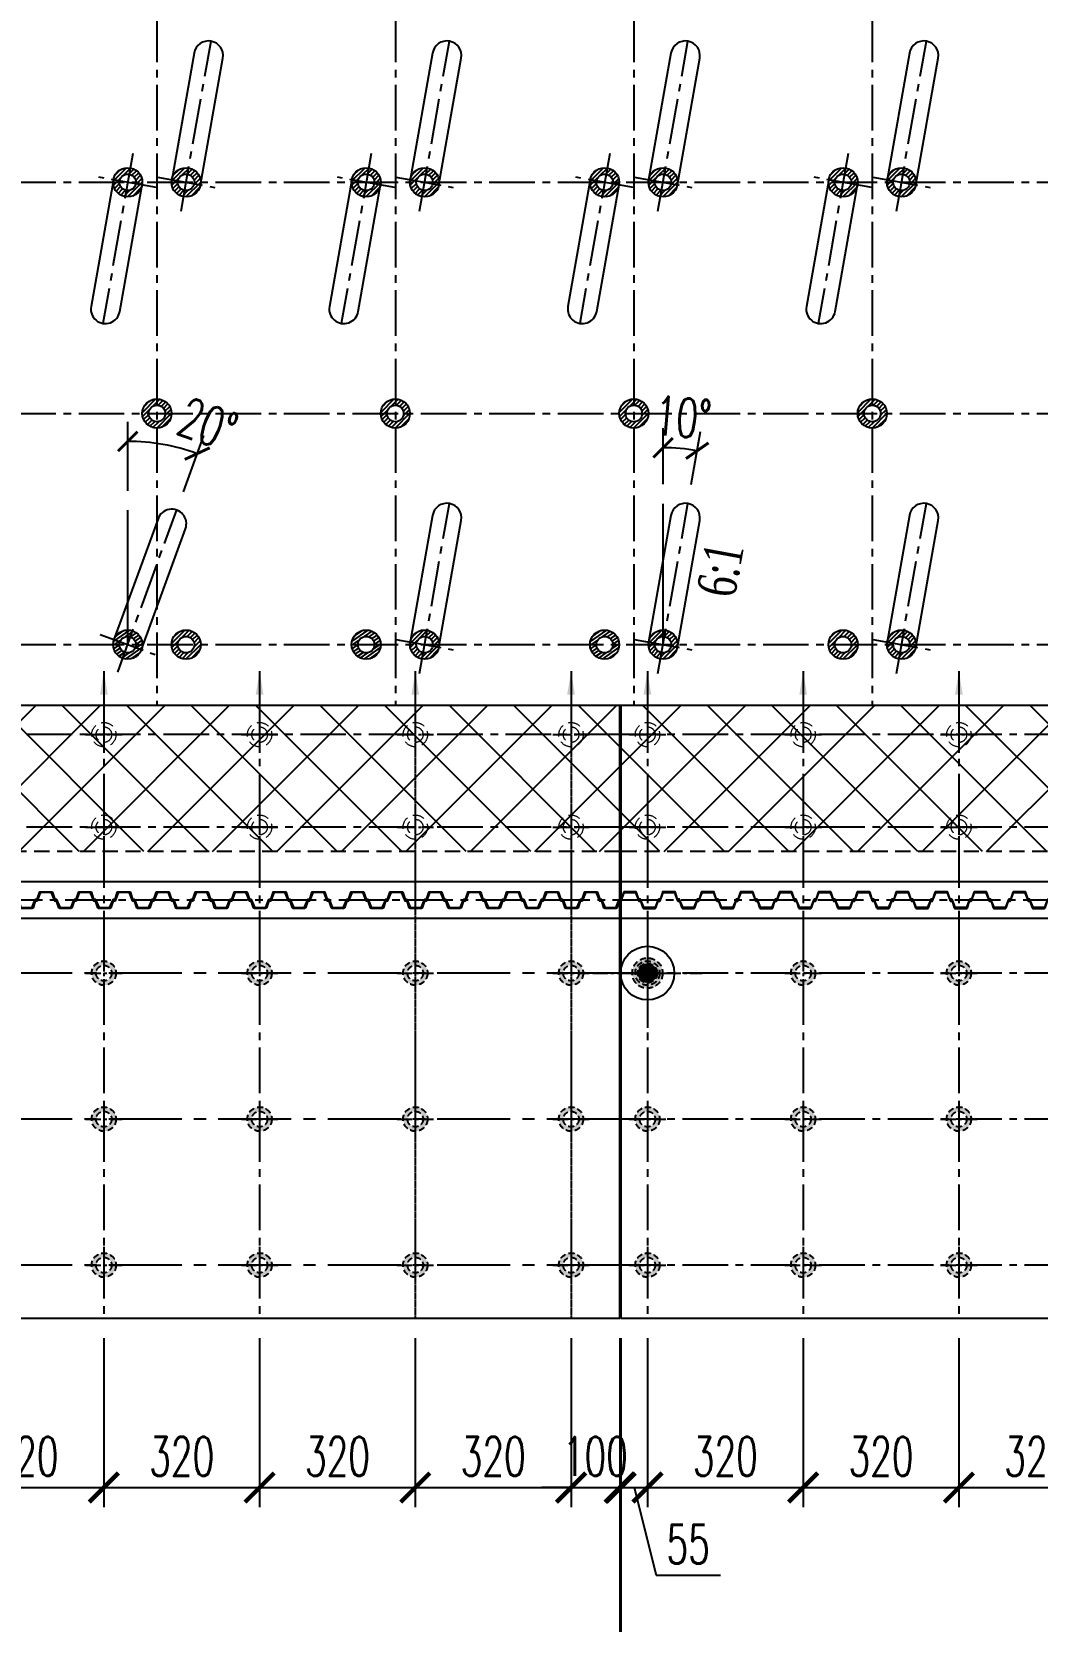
# Model space of a CAD drawing. Extents: x -64479 to 90650, y -38385 to 38270.
# Drawn here: x -41715 to -39649, y 9346 to 12612 of the extents above; entities that cross this region are included whole.
import ezdxf
from ezdxf.enums import TextEntityAlignment as Align

# ---------------------------------------------------------------- set-up
doc = ezdxf.new("R2010")
doc.units = 0
doc.header["$MEASUREMENT"] = 0
for name, pattern in [('CENTER', [2, 1.25, -0.25, 0.25, -0.25]), ('CENTER2', [1.125, 0.75, -0.125, 0.125, -0.125]), ('HIDDEN', [0.375, 0.25, -0.125])]:
    doc.linetypes.add(name, pattern=pattern)
doc.layers.get('0').update_dxf_attribs({"linetype": 'CONTINUOUS'})
for name, color, linetype in [('BORDER', 2, 'CONTINUOUS'), ('CENTER', 9, 'CENTER2'), ('Coc', 2, 'CONTINUOUS'), ('Cochh', 7, 'CONTINUOUS'), ('Cu', 230, 'CONTINUOUS'), ('Dam', 4, 'CONTINUOUS'), ('DIMENSION', 4, 'CONTINUOUS'), ('HATCH', 7, 'CONTINUOUS'), ('PILE-D600', 20, 'CONTINUOUS'), ('STEEL', 1, 'CONTINUOUS'), ('TEXT', 3, 'CONTINUOUS')]:
    doc.layers.add(name, color=color, linetype=linetype)
doc.layers.add('KHUAT', color=235, linetype='HIDDEN', lineweight=18)
doc.styles.add('DIM', font='romans.shx', dxfattribs={"width": 0.65})
doc.styles.add('THUONG', font='vntimeh.shx')
doc.dimstyles.new('1-400', dxfattribs={"dimscale": 400, "dimtxt": 0.22, "dimasz": 0.12, "dimexe": 0.1, "dimexo": 0.1, "dimgap": 0.08, "dimtad": 1, "dimdec": 0, "dimzin": 0, "dimdsep": 46, "dimtxsty": 'DIM', "dimblk": 'ARCHTICK', "dimcen": 0.15, "dimdle": 0.1, "dimclrd": 4, "dimclre": 7, "dimclrt": 2, "dimaunit": 1, "dimadec": 0, "dimazin": 0, "dimtfac": 1, "dimtdec": 0, "dimtix": 1, "dimtmove": 1, "dimatfit": 3, "dimfxl": 1, "dimtolj": 1, "dimtzin": 0, "dimarcsym": 0})
doc.dimstyles.new('400.Ph', dxfattribs={"dimscale": 400, "dimtxt": 0.2, "dimasz": 0.15, "dimexe": 0.1, "dimexo": 0.1, "dimgap": 0.06, "dimtad": 1, "dimdec": 0, "dimzin": 0, "dimdsep": 46, "dimtxsty": 'DIM', "dimblk": 'ARCHTICK', "dimcen": 0.15, "dimdle": 0.1, "dimclrd": 256, "dimclre": 7, "dimclrt": 6, "dimadec": 0, "dimazin": 0, "dimtfac": 1, "dimtdec": 0, "dimtix": 1, "dimtmove": 0, "dimatfit": 3, "dimldrblk": 'ARCHTICK', "dimfxl": 1, "dimtolj": 1, "dimtzin": 0, "dimarcsym": 0})

# ---------------------------------------------------------------- blocks, each defined once
blk = doc.blocks.new('CocD500_HH')
at = {"layer": 'CENTER', "ltscale": 50}
for p, q in [((0, 37.5), (0, -37.5)), ((-37.5, 0), (37.5, 0))]:
    blk.add_line(p, q, dxfattribs=at)
at = {"layer": 'KHUAT', "ltscale": 100}
for radius in [25, 16]:
    blk.add_circle((0, 0), radius, dxfattribs=at)
blk = doc.blocks.new('_ArchTick')
at = {"color": 0, "linetype": 'ByBlock', "const_width": 0.15}
blk.add_lwpolyline([(-0.5, -0.5), (0.5, 0.5)], dxfattribs=at)
blk = doc.blocks.new('cocbs')
at = {"layer": 'Coc'}
h = blk.add_hatch(color=256, dxfattribs=at)
h.paths.add_polyline_path([(-46596.3, 9805.7), (-46596.3, 9796.7, -0.414214), (-46580.3, 9780.7), (-46571.3, 9780.7, 0.414214)])
h.paths.add_polyline_path([(-46571.3, 9780.7), (-46580.3, 9780.7, -0.414214), (-46596.3, 9764.7), (-46596.3, 9755.7, 0.414214)])
h.paths.add_polyline_path([(-46612.3, 9780.7), (-46621.3, 9780.7, 0.414214), (-46596.3, 9755.7), (-46596.3, 9764.7, -0.414214)])
h.paths.add_polyline_path([(-46596.3, 9796.7), (-46596.3, 9805.7, 0.414214), (-46621.3, 9780.7), (-46612.3, 9780.7, -0.414214)])
at = {"layer": 'Coc', "color": 8, "linetype": 'HIDDEN', "ltscale": 50}
for radius in [25, 16]:
    blk.add_circle((-46596.3, 9780.7), radius, dxfattribs=at)
at = {"layer": 'Cochh', "linetype": 'CENTER', "ltscale": 25}
for p, q in [((-46596.3, 9818.2), (-46596.3, 9743.2)), ((-46633.8, 9780.7), (-46558.8, 9780.7))]:
    blk.add_line(p, q, dxfattribs=at)
blk = doc.blocks.new('*D28')
at = {"layer": 'DIMENSION', "color": 7, "lineweight": -2}
for p, q in [((-46787.1, 9927.7), (-46787.1, 8409.5)), ((-40507.1, 9927.7), (-40507.1, 8409.5))]:
    blk.add_line(p, q, dxfattribs=at)
at = {"layer": 'DIMENSION', "lineweight": -2}
blk.add_line((-46827.1, 8449.5), (-40467.1, 8449.5), dxfattribs=at)
at = {"layer": 'DIMENSION', "lineweight": -2, "xscale": 60, "yscale": 60, "zscale": 60, "rotation": 180}
blk.add_blockref('_ArchTick', (-46787.1, 8449.5), dxfattribs=at)
at = {"layer": 'DIMENSION', "lineweight": -2, "xscale": 60, "yscale": 60, "zscale": 60}
blk.add_blockref('_ArchTick', (-40507.1, 8449.5), dxfattribs=at)
at = {"layer": 'DIMENSION', "color": 6, "insert": (-43647.1, 8513.5), "char_height": 80, "attachment_point": 5, "style": 'DIM'}
blk.add_mtext('\\A1;6280', dxfattribs=at)
blk = doc.blocks.new('*D29')
at = {"layer": 'DIMENSION', "color": 7, "lineweight": -2}
for p, q in [((-40507.1, 9927.7), (-40507.1, 8409.5)), ((-40505.1, 9927.7), (-40505.1, 8409.5))]:
    blk.add_line(p, q, dxfattribs=at)
at = {"layer": 'DIMENSION', "lineweight": -2}
for p, q in [((-40507.1, 8449.5), (-40567.1, 8449.5)), ((-40507.1, 8449.5), (-40505.1, 8449.5)), ((-40505.1, 8449.5), (-40445.1, 8449.5))]:
    blk.add_line(p, q, dxfattribs=at)
at = {"layer": 'DIMENSION', "lineweight": -2, "xscale": 60, "yscale": 60, "zscale": 60}
blk.add_blockref('_ArchTick', (-40507.1, 8449.5), dxfattribs=at)
at = {"layer": 'DIMENSION', "lineweight": -2, "xscale": 60, "yscale": 60, "zscale": 60, "rotation": 180}
blk.add_blockref('_ArchTick', (-40505.1, 8449.5), dxfattribs=at)
at = {"layer": 'DIMENSION', "color": 6, "insert": (-40506.1, 8513.5), "char_height": 80, "attachment_point": 5, "style": 'DIM'}
blk.add_mtext('\\A1;2', dxfattribs=at)
blk = doc.blocks.new('*D30')
at = {"layer": 'DIMENSION', "color": 7, "lineweight": -2}
for p, q in [((-40505.1, 9927.7), (-40505.1, 8409.5)), ((-33675.1, 9927.7), (-33675.1, 8409.5))]:
    blk.add_line(p, q, dxfattribs=at)
at = {"layer": 'DIMENSION', "lineweight": -2}
blk.add_line((-40545.1, 8449.5), (-33635.1, 8449.5), dxfattribs=at)
at = {"layer": 'DIMENSION', "lineweight": -2, "xscale": 60, "yscale": 60, "zscale": 60, "rotation": 180}
blk.add_blockref('_ArchTick', (-40505.1, 8449.5), dxfattribs=at)
at = {"layer": 'DIMENSION', "lineweight": -2, "xscale": 60, "yscale": 60, "zscale": 60}
blk.add_blockref('_ArchTick', (-33675.1, 8449.5), dxfattribs=at)
at = {"layer": 'DIMENSION', "color": 6, "insert": (-37090.1, 8513.5), "char_height": 80, "attachment_point": 5, "style": 'DIM'}
blk.add_mtext('\\A1;6830', dxfattribs=at)
blk = doc.blocks.new('*D103')
at = {"layer": 'DIMENSION', "color": 7, "lineweight": -2}
for p, q in [((-41887.1, 9927.7), (-41887.1, 9580.6)), ((-41567.1, 9927.7), (-41567.1, 9580.6))]:
    blk.add_line(p, q, dxfattribs=at)
at = {"layer": 'DIMENSION', "lineweight": -2}
blk.add_line((-41927.1, 9620.6), (-41527.1, 9620.6), dxfattribs=at)
at = {"layer": 'DIMENSION', "lineweight": -2, "xscale": 60, "yscale": 60, "zscale": 60, "rotation": 180}
blk.add_blockref('_ArchTick', (-41887.1, 9620.6), dxfattribs=at)
at = {"layer": 'DIMENSION', "lineweight": -2, "xscale": 60, "yscale": 60, "zscale": 60}
blk.add_blockref('_ArchTick', (-41567.1, 9620.6), dxfattribs=at)
at = {"layer": 'DIMENSION', "color": 6, "insert": (-41727.1, 9684.6), "char_height": 80, "attachment_point": 5, "style": 'DIM'}
blk.add_mtext('\\A1;320', dxfattribs=at)
blk = doc.blocks.new('*D104')
at = {"layer": 'DIMENSION', "color": 7, "lineweight": -2}
for p, q in [((-41567.1, 9927.7), (-41567.1, 9580.6)), ((-41247.1, 9927.7), (-41247.1, 9580.6))]:
    blk.add_line(p, q, dxfattribs=at)
at = {"layer": 'DIMENSION', "lineweight": -2}
blk.add_line((-41607.1, 9620.6), (-41207.1, 9620.6), dxfattribs=at)
at = {"layer": 'DIMENSION', "lineweight": -2, "xscale": 60, "yscale": 60, "zscale": 60, "rotation": 180}
blk.add_blockref('_ArchTick', (-41567.1, 9620.6), dxfattribs=at)
at = {"layer": 'DIMENSION', "lineweight": -2, "xscale": 60, "yscale": 60, "zscale": 60}
blk.add_blockref('_ArchTick', (-41247.1, 9620.6), dxfattribs=at)
at = {"layer": 'DIMENSION', "color": 6, "insert": (-41407.1, 9684.6), "char_height": 80, "attachment_point": 5, "style": 'DIM'}
blk.add_mtext('\\A1;320', dxfattribs=at)
blk = doc.blocks.new('*D105')
at = {"layer": 'DIMENSION', "color": 7, "lineweight": -2}
for p, q in [((-41247.1, 9927.7), (-41247.1, 9580.6)), ((-40927.1, 9927.7), (-40927.1, 9580.6))]:
    blk.add_line(p, q, dxfattribs=at)
at = {"layer": 'DIMENSION', "lineweight": -2}
blk.add_line((-41287.1, 9620.6), (-40887.1, 9620.6), dxfattribs=at)
at = {"layer": 'DIMENSION', "lineweight": -2, "xscale": 60, "yscale": 60, "zscale": 60, "rotation": 180}
blk.add_blockref('_ArchTick', (-41247.1, 9620.6), dxfattribs=at)
at = {"layer": 'DIMENSION', "lineweight": -2, "xscale": 60, "yscale": 60, "zscale": 60}
blk.add_blockref('_ArchTick', (-40927.1, 9620.6), dxfattribs=at)
at = {"layer": 'DIMENSION', "color": 6, "insert": (-41087.1, 9684.6), "char_height": 80, "attachment_point": 5, "style": 'DIM'}
blk.add_mtext('\\A1;320', dxfattribs=at)
blk = doc.blocks.new('*D106')
at = {"layer": 'DIMENSION', "color": 7, "lineweight": -2}
for p, q in [((-40927.1, 9927.7), (-40927.1, 9580.6)), ((-40607.1, 9927.7), (-40607.1, 9580.6))]:
    blk.add_line(p, q, dxfattribs=at)
at = {"layer": 'DIMENSION', "lineweight": -2}
blk.add_line((-40967.1, 9620.6), (-40567.1, 9620.6), dxfattribs=at)
at = {"layer": 'DIMENSION', "lineweight": -2, "xscale": 60, "yscale": 60, "zscale": 60, "rotation": 180}
blk.add_blockref('_ArchTick', (-40927.1, 9620.6), dxfattribs=at)
at = {"layer": 'DIMENSION', "lineweight": -2, "xscale": 60, "yscale": 60, "zscale": 60}
blk.add_blockref('_ArchTick', (-40607.1, 9620.6), dxfattribs=at)
at = {"layer": 'DIMENSION', "color": 6, "insert": (-40767.1, 9684.6), "char_height": 80, "attachment_point": 5, "style": 'DIM'}
blk.add_mtext('\\A1;320', dxfattribs=at)
blk = doc.blocks.new('*D107')
at = {"layer": 'DIMENSION', "color": 7, "lineweight": -2}
for p, q in [((-40607.1, 9927.7), (-40607.1, 9580.6)), ((-40507.1, 9927.7), (-40507.1, 9580.6))]:
    blk.add_line(p, q, dxfattribs=at)
at = {"layer": 'DIMENSION', "lineweight": -2}
for p, q in [((-40607.1, 9620.6), (-40667.1, 9620.6)), ((-40607.1, 9620.6), (-40507.1, 9620.6)), ((-40507.1, 9620.6), (-40447.1, 9620.6))]:
    blk.add_line(p, q, dxfattribs=at)
at = {"layer": 'DIMENSION', "lineweight": -2, "xscale": 60, "yscale": 60, "zscale": 60}
blk.add_blockref('_ArchTick', (-40607.1, 9620.6), dxfattribs=at)
at = {"layer": 'DIMENSION', "lineweight": -2, "xscale": 60, "yscale": 60, "zscale": 60, "rotation": 180}
blk.add_blockref('_ArchTick', (-40507.1, 9620.6), dxfattribs=at)
at = {"layer": 'DIMENSION', "color": 6, "insert": (-40557.1, 9684.6), "char_height": 80, "attachment_point": 5, "style": 'DIM'}
blk.add_mtext('\\A1;100', dxfattribs=at)
blk = doc.blocks.new('*D108')
at = {"layer": 'DIMENSION', "color": 7, "lineweight": -2}
for p, q in [((-40505.1, 9927.7), (-40505.1, 9580.6)), ((-40450.1, 9927.7), (-40450.1, 9580.6))]:
    blk.add_line(p, q, dxfattribs=at)
at = {"layer": 'DIMENSION', "lineweight": -2}
for p, q in [((-40545.1, 9620.6), (-40410.1, 9620.6)), ((-40477.6, 9620.6), (-40432.4, 9440.3)), ((-40432.4, 9440.3), (-40300.2, 9440.3))]:
    blk.add_line(p, q, dxfattribs=at)
at = {"layer": 'DIMENSION', "lineweight": -2, "xscale": 60, "yscale": 60, "zscale": 60, "rotation": 180}
blk.add_blockref('_ArchTick', (-40505.1, 9620.6), dxfattribs=at)
at = {"layer": 'DIMENSION', "lineweight": -2, "xscale": 60, "yscale": 60, "zscale": 60}
blk.add_blockref('_ArchTick', (-40450.1, 9620.6), dxfattribs=at)
at = {"layer": 'DIMENSION', "color": 6, "insert": (-40366.3, 9504.3), "char_height": 80, "attachment_point": 5, "style": 'DIM'}
blk.add_mtext('\\A1;55', dxfattribs=at)
blk = doc.blocks.new('*D109')
at = {"layer": 'DIMENSION', "color": 7, "lineweight": -2}
for p, q in [((-40450.1, 9927.7), (-40450.1, 9580.6)), ((-40130.1, 9927.7), (-40130.1, 9580.6))]:
    blk.add_line(p, q, dxfattribs=at)
at = {"layer": 'DIMENSION', "lineweight": -2}
blk.add_line((-40490.1, 9620.6), (-40090.1, 9620.6), dxfattribs=at)
at = {"layer": 'DIMENSION', "lineweight": -2, "xscale": 60, "yscale": 60, "zscale": 60, "rotation": 180}
blk.add_blockref('_ArchTick', (-40450.1, 9620.6), dxfattribs=at)
at = {"layer": 'DIMENSION', "lineweight": -2, "xscale": 60, "yscale": 60, "zscale": 60}
blk.add_blockref('_ArchTick', (-40130.1, 9620.6), dxfattribs=at)
at = {"layer": 'DIMENSION', "color": 6, "insert": (-40290.1, 9684.6), "char_height": 80, "attachment_point": 5, "style": 'DIM'}
blk.add_mtext('\\A1;320', dxfattribs=at)
blk = doc.blocks.new('*D110')
at = {"layer": 'DIMENSION', "color": 7, "lineweight": -2}
for p, q in [((-40130.1, 9927.7), (-40130.1, 9580.6)), ((-39810.1, 9927.7), (-39810.1, 9580.6))]:
    blk.add_line(p, q, dxfattribs=at)
at = {"layer": 'DIMENSION', "lineweight": -2}
blk.add_line((-40170.1, 9620.6), (-39770.1, 9620.6), dxfattribs=at)
at = {"layer": 'DIMENSION', "lineweight": -2, "xscale": 60, "yscale": 60, "zscale": 60, "rotation": 180}
blk.add_blockref('_ArchTick', (-40130.1, 9620.6), dxfattribs=at)
at = {"layer": 'DIMENSION', "lineweight": -2, "xscale": 60, "yscale": 60, "zscale": 60}
blk.add_blockref('_ArchTick', (-39810.1, 9620.6), dxfattribs=at)
at = {"layer": 'DIMENSION', "color": 6, "insert": (-39970.1, 9684.6), "char_height": 80, "attachment_point": 5, "style": 'DIM'}
blk.add_mtext('\\A1;320', dxfattribs=at)
blk = doc.blocks.new('*D111')
at = {"layer": 'DIMENSION', "color": 7, "lineweight": -2}
for p, q in [((-39810.1, 9927.7), (-39810.1, 9580.6)), ((-39490.1, 9927.7), (-39490.1, 9580.6))]:
    blk.add_line(p, q, dxfattribs=at)
at = {"layer": 'DIMENSION', "lineweight": -2}
blk.add_line((-39850.1, 9620.6), (-39450.1, 9620.6), dxfattribs=at)
at = {"layer": 'DIMENSION', "lineweight": -2, "xscale": 60, "yscale": 60, "zscale": 60, "rotation": 180}
blk.add_blockref('_ArchTick', (-39810.1, 9620.6), dxfattribs=at)
at = {"layer": 'DIMENSION', "lineweight": -2, "xscale": 60, "yscale": 60, "zscale": 60}
blk.add_blockref('_ArchTick', (-39490.1, 9620.6), dxfattribs=at)
at = {"layer": 'DIMENSION', "color": 6, "insert": (-39650.1, 9684.6), "char_height": 80, "attachment_point": 5, "style": 'DIM'}
blk.add_mtext('\\A1;320', dxfattribs=at)
blk = doc.blocks.new('*D261')
at = {"layer": 'DIMENSION', "color": 7, "lineweight": -2}
for p, q in [((-63078.9, 11682.2), (-63078.9, 11797.3)), ((-63020.8, 11682), (-63001.7, 11790.5))]:
    blk.add_line(p, q, dxfattribs=at)
at = {"layer": 'DIMENSION', "lineweight": -2}
blk.add_arc((-63078.9, 11352.7), 404.6, 80, 90, dxfattribs=at)
at = {"layer": 'DIMENSION', "lineweight": -2, "xscale": 40, "yscale": 40, "zscale": 40}
for p, rotation in [((-63078.9, 11757.3), 180.0000000000009), ((-63008.6, 11751.1), 350.0000000000087)]:
    blk.add_blockref('_ArchTick', p, dxfattribs=dict(at, rotation=rotation))
at = {"layer": 'DIMENSION', "color": 6, "insert": (-63038, 11819.5), "char_height": 80, "attachment_point": 5, "rotation": 355, "style": 'DIM'}
blk.add_mtext('\\A1;10°', dxfattribs=at)
blk = doc.blocks.new('*D230')
at = {"layer": 'DIMENSION', "color": 7, "lineweight": -2}
for p, q in [((-64178.9, 11668.7), (-64178.9, 11810.3)), ((-64064.5, 11667), (-64022.3, 11782.7))]:
    blk.add_line(p, q, dxfattribs=at)
at = {"layer": 'DIMENSION', "lineweight": -2}
blk.add_arc((-64178.9, 11352.7), 417.6, 70, 90, dxfattribs=at)
at = {"layer": 'DIMENSION', "lineweight": -2, "xscale": 40, "yscale": 40, "zscale": 40}
for p, rotation in [((-64178.9, 11770.3), 179.9999999999989), ((-64036, 11745.2), 340.0000000000072)]:
    blk.add_blockref('_ArchTick', p, dxfattribs=dict(at, rotation=rotation))
at = {"layer": 'DIMENSION', "color": 6, "insert": (-64014.1, 11805.3), "char_height": 80, "attachment_point": 5, "rotation": 340, "style": 'DIM'}
blk.add_mtext('\\A1;20°', dxfattribs=at)
blk = doc.blocks.new('Cu thep kieu IVL')
at = {"layer": 'CENTER'}
for p, q in [((-20, 19.2), (-20, 14.8)), ((20, 19.2), (20, 14.8))]:
    blk.add_line(p, q, dxfattribs=at)
at = {"layer": 'Cu', "color": 1}
blk.add_lwpolyline([(-11.6, 2.3, 0.331206), (-10.7, 1.6), (10.7, 1.6, 0.331206), (11.6, 2.3), (18.1, 18.4, -0.331206), (19.1, 19.2), (20.3, 19.2, -0.223582), (21.5, 18.6, -0.452935), (21.1, 16.7), (20, 16.2, -0.518485), (19.2, 16.4, -0.300037), (19.7, 16.9), (20.7, 17.4, 0.427626), (20.8, 18.1, 0.215462), (20.3, 18.4), (19.5, 18.4, 0.331206), (18.7, 17.8), (13.4, 1.3, -0.331206), (11.7, 0), (-11.7, 0, -0.331206), (-13.4, 1.3), (-18.7, 17.8, 0.331206), (-19.5, 18.4), (-20.3, 18.4, 0.215462), (-20.8, 18.1, 0.427626), (-20.7, 17.4), (-19.7, 16.9, -0.300037), (-19.2, 16.4, -0.518485), (-20, 16.2), (-21.1, 16.7, -0.452935), (-21.5, 18.6, -0.223582), (-20.3, 19.2), (-19.1, 19.2, -0.331206), (-18.1, 18.4)], format="xyb", close=True, dxfattribs=at)
blk = doc.blocks.new('*U435')
at = {"layer": 'STEEL', "rotation": 180}
for p in [(40, 34), (120, 34), (200, 34), (280, 34), (360, 34), (440, 34), (520, 34), (600, 34), (680, 34), (760, 34), (840, 34)]:
    blk.add_blockref('Cu thep kieu IVL', p, dxfattribs=at)
at = {"layer": 'STEEL'}
for p in [(0, 0), (80, 0), (160, 0), (240, 0), (320, 0), (400, 0), (480, 0), (560, 0), (640, 0), (720, 0), (800, 0)]:
    blk.add_blockref('Cu thep kieu IVL', p, dxfattribs=at)
blk = doc.blocks.new('cocthu')
at = {"layer": 'Coc'}
h = blk.add_hatch(color=256, dxfattribs=at)
h.paths.add_polyline_path([(-52084.6, 9499), (-52084.6, 9487.7, -0.414214), (-52064.6, 9467.7), (-52053.3, 9467.7, 0.414214)])
h.paths.add_polyline_path([(-52053.3, 9467.7), (-52064.6, 9467.7, -0.414214), (-52084.6, 9447.7), (-52084.6, 9436.5, 0.414214)])
h.paths.add_polyline_path([(-52104.6, 9467.7), (-52115.8, 9467.7, 0.414214), (-52084.6, 9436.5), (-52084.6, 9447.7, -0.414214)])
h.paths.add_polyline_path([(-52084.6, 9487.7), (-52084.6, 9499, 0.414214), (-52115.8, 9467.7), (-52104.6, 9467.7, -0.414214)])
at = {"layer": 'Dam'}
h = blk.add_hatch(color=256, dxfattribs=at)
h.paths.add_polyline_path([(-52084.6, 9487.7), (-52084.6, 9467.7), (-52064.6, 9467.7, 0.414214)])
h.paths.add_polyline_path([(-52084.6, 9487.7, 0.414214), (-52104.6, 9467.7), (-52084.6, 9467.7)])
h.paths.add_polyline_path([(-52084.6, 9467.7), (-52104.6, 9467.7, 0.414214), (-52084.6, 9447.7)])
h.paths.add_polyline_path([(-52064.6, 9467.7), (-52084.6, 9467.7), (-52084.6, 9447.7, 0.414214)])
at = {"layer": 'CENTER', "linetype": 'CENTER', "ltscale": 25}
for p, q in [((-52084.6, 9580.2), (-52084.6, 9355.2)), ((-52197.1, 9467.7), (-51972.1, 9467.7))]:
    blk.add_line(p, q, dxfattribs=at)
at = {"layer": 'Coc', "color": 8, "linetype": 'HIDDEN', "ltscale": 50}
for radius in [31.2, 20]:
    blk.add_circle((-52084.6, 9467.7), radius, dxfattribs=at)
at = {"layer": 'Cu', "color": 1, "linetype": 'Continuous', "ltscale": 50}
blk.add_circle((-52084.6, 9467.7), 55.1, dxfattribs=at)
blk = doc.blocks.new('pd2')
at = {"layer": 'HATCH'}
h = blk.add_hatch(dxfattribs=at)
h.set_pattern_fill('ANSI31', color=256, scale=50, style=0)
h.set_pattern_definition([(45, (-56110.098, -7330.5305), (-4.4194174, 4.4194174), [])])
h.paths.add_polyline_path([(-64208.9, 12302.7, 1), (-64148.9, 12302.7, 1)])
h.paths.add_polyline_path([(-64161.9, 12302.7, -1), (-64195.9, 12302.7, -1)], flags=16)
h = blk.add_hatch(dxfattribs=at)
h.set_pattern_fill('ANSI31', color=256, scale=50, style=0)
h.set_pattern_definition([(45, (-55990.098, -7330.5305), (-4.4194174, 4.4194174), [])])
h.paths.add_polyline_path([(-64088.9, 12302.7, 1), (-64028.9, 12302.7, 1)])
h.paths.add_polyline_path([(-64041.9, 12302.7, -1), (-64075.9, 12302.7, -1)], flags=16)
h = blk.add_hatch(dxfattribs=at)
h.set_pattern_fill('ANSI31', color=256, scale=50, style=0)
h.set_pattern_definition([(45, (-55620.098, -7330.5305), (-4.4194174, 4.4194174), [])])
h.paths.add_polyline_path([(-63718.9, 12302.7, 1), (-63658.9, 12302.7, 1)])
h.paths.add_polyline_path([(-63671.9, 12302.7, -1), (-63705.9, 12302.7, -1)], flags=16)
h = blk.add_hatch(dxfattribs=at)
h.set_pattern_fill('ANSI31', color=256, scale=50, style=0)
h.set_pattern_definition([(45, (-55500.098, -7330.5305), (-4.4194174, 4.4194174), [])])
h.paths.add_polyline_path([(-63598.9, 12302.7, 1), (-63538.9, 12302.7, 1)])
h.paths.add_polyline_path([(-63551.9, 12302.7, -1), (-63585.9, 12302.7, -1)], flags=16)
h = blk.add_hatch(dxfattribs=at)
h.set_pattern_fill('ANSI31', color=256, scale=50, style=0)
h.set_pattern_definition([(45, (-55130.098, -7330.5305), (-4.4194174, 4.4194174), [])])
h.paths.add_polyline_path([(-63228.9, 12302.7, 1), (-63168.9, 12302.7, 1)])
h.paths.add_polyline_path([(-63181.9, 12302.7, -1), (-63215.9, 12302.7, -1)], flags=16)
h = blk.add_hatch(dxfattribs=at)
h.set_pattern_fill('ANSI31', color=256, scale=50, style=0)
h.set_pattern_definition([(45, (-55010.098, -7330.5305), (-4.4194174, 4.4194174), [])])
h.paths.add_polyline_path([(-63108.9, 12302.7, 1), (-63048.9, 12302.7, 1)])
h.paths.add_polyline_path([(-63061.9, 12302.7, -1), (-63095.9, 12302.7, -1)], flags=16)
h = blk.add_hatch(dxfattribs=at)
h.set_pattern_fill('ANSI31', color=256, scale=50, style=0)
h.set_pattern_definition([(45, (-54640.098, -7330.5305), (-4.4194174, 4.4194174), [])])
h.paths.add_polyline_path([(-62738.9, 12302.7, 1), (-62678.9, 12302.7, 1)])
h.paths.add_polyline_path([(-62691.9, 12302.7, -1), (-62725.9, 12302.7, -1)], flags=16)
h = blk.add_hatch(dxfattribs=at)
h.set_pattern_fill('ANSI31', color=256, scale=50, style=0)
h.set_pattern_definition([(45, (-54520.098, -7330.5305), (-4.4194174, 4.4194174), [])])
h.paths.add_polyline_path([(-62618.9, 12302.7, 1), (-62558.9, 12302.7, 1)])
h.paths.add_polyline_path([(-62571.9, 12302.7, -1), (-62605.9, 12302.7, -1)], flags=16)
h = blk.add_hatch(dxfattribs=at)
h.set_pattern_fill('ANSI31', color=256, scale=50, style=0)
h.set_pattern_definition([(45, (-56050.098, -7805.5305), (-4.4194174, 4.4194174), [])])
h.paths.add_polyline_path([(-64148.9, 11827.7, 1), (-64088.9, 11827.7, 1)])
h.paths.add_polyline_path([(-64101.9, 11827.7, -1), (-64135.9, 11827.7, -1)], flags=16)
h = blk.add_hatch(dxfattribs=at)
h.set_pattern_fill('ANSI31', color=256, scale=50, style=0)
h.set_pattern_definition([(45, (-55560.098, -7805.5305), (-4.4194174, 4.4194174), [])])
h.paths.add_polyline_path([(-63658.9, 11827.7, 1), (-63598.9, 11827.7, 1)])
h.paths.add_polyline_path([(-63611.9, 11827.7, -1), (-63645.9, 11827.7, -1)], flags=16)
h = blk.add_hatch(dxfattribs=at)
h.set_pattern_fill('ANSI31', color=256, scale=50, style=0)
h.set_pattern_definition([(45, (-55070.098, -7805.5305), (-4.4194174, 4.4194174), [])])
h.paths.add_polyline_path([(-63168.9, 11827.7, 1), (-63108.9, 11827.7, 1)])
h.paths.add_polyline_path([(-63121.9, 11827.7, -1), (-63155.9, 11827.7, -1)], flags=16)
h = blk.add_hatch(dxfattribs=at)
h.set_pattern_fill('ANSI31', color=256, scale=50, style=0)
h.set_pattern_definition([(45, (-54580.098, -7805.5305), (-4.4194174, 4.4194174), [])])
h.paths.add_polyline_path([(-62678.9, 11827.7, 1), (-62618.9, 11827.7, 1)])
h.paths.add_polyline_path([(-62631.9, 11827.7, -1), (-62665.9, 11827.7, -1)], flags=16)
h = blk.add_hatch(dxfattribs=at)
h.set_pattern_fill('ANSI31', color=256, scale=50, angle=-10, style=0)
h.set_pattern_definition([(35, (-59641.9536, -9383.385), (-3.5848527, 5.1197003), [])])
h.paths.add_polyline_path([(-64208.4, 11357.9, 1), (-64149.3, 11347.5, 1)])
h.paths.add_polyline_path([(-64162.1, 11349.7, -1), (-64195.6, 11355.6, -1)], flags=16)
h = blk.add_hatch(dxfattribs=at)
h.set_pattern_fill('ANSI31', color=256, scale=50, style=0)
h.set_pattern_definition([(45, (-55990.098, -8280.5305), (-4.4194174, 4.4194174), [])])
h.paths.add_polyline_path([(-64088.9, 11352.7, 1), (-64028.9, 11352.7, 1)])
h.paths.add_polyline_path([(-64041.9, 11352.7, -1), (-64075.9, 11352.7, -1)], flags=16)
h = blk.add_hatch(dxfattribs=at)
h.set_pattern_fill('ANSI31', color=256, scale=50, angle=-10, style=0)
h.set_pattern_definition([(35, (-59151.9536, -9383.385), (-3.5848527, 5.1197003), [])])
h.paths.add_polyline_path([(-63718.4, 11357.9, 1), (-63659.3, 11347.5, 1)])
h.paths.add_polyline_path([(-63672.1, 11349.7, -1), (-63705.6, 11355.6, -1)], flags=16)
h = blk.add_hatch(dxfattribs=at)
h.set_pattern_fill('ANSI31', color=256, scale=50, style=0)
h.set_pattern_definition([(45, (-55500.098, -8280.5305), (-4.4194174, 4.4194174), [])])
h.paths.add_polyline_path([(-63598.9, 11352.7, 1), (-63538.9, 11352.7, 1)])
h.paths.add_polyline_path([(-63551.9, 11352.7, -1), (-63585.9, 11352.7, -1)], flags=16)
h = blk.add_hatch(dxfattribs=at)
h.set_pattern_fill('ANSI31', color=256, scale=50, angle=-10, style=0)
h.set_pattern_definition([(35, (-58661.9536, -9383.385), (-3.5848527, 5.1197003), [])])
h.paths.add_polyline_path([(-63228.4, 11357.9, 1), (-63169.3, 11347.5, 1)])
h.paths.add_polyline_path([(-63182.1, 11349.7, -1), (-63215.6, 11355.6, -1)], flags=16)
h = blk.add_hatch(dxfattribs=at)
h.set_pattern_fill('ANSI31', color=256, scale=50, style=0)
h.set_pattern_definition([(45, (-55010.098, -8280.5305), (-4.4194174, 4.4194174), [])])
h.paths.add_polyline_path([(-63108.9, 11352.7, 1), (-63048.9, 11352.7, 1)])
h.paths.add_polyline_path([(-63061.9, 11352.7, -1), (-63095.9, 11352.7, -1)], flags=16)
h = blk.add_hatch(dxfattribs=at)
h.set_pattern_fill('ANSI31', color=256, scale=50, style=0)
h.set_pattern_definition([(45, (-54640.098, -8280.5305), (-4.4194174, 4.4194174), [])])
h.paths.add_polyline_path([(-62738.9, 11352.7, 1), (-62678.9, 11352.7, 1)])
h.paths.add_polyline_path([(-62691.9, 11352.7, -1), (-62725.9, 11352.7, -1)], flags=16)
h = blk.add_hatch(dxfattribs=at)
h.set_pattern_fill('ANSI31', color=256, scale=50, style=0)
h.set_pattern_definition([(45, (-54520.098, -8280.5305), (-4.4194174, 4.4194174), [])])
h.paths.add_polyline_path([(-62618.9, 11352.7, 1), (-62558.9, 11352.7, 1)])
h.paths.add_polyline_path([(-62571.9, 11352.7, -1), (-62605.9, 11352.7, -1)], flags=16)
at = {"layer": 'BORDER'}
blk.add_lwpolyline([(-58141.9, 13627.7), (-58141.9, 11227.7), (-65685.9, 11227.7), (-65685.9, 13627.7)], dxfattribs=at)
at = {"layer": 'CENTER', "ltscale": 125}
for p, q in [((-64118.9, 13627.7), (-64118.9, 11227.7)), ((-63628.9, 13627.7), (-63628.9, 11227.7)), ((-63138.9, 13627.7), (-63138.9, 11227.7)), ((-62648.9, 13627.7), (-62648.9, 11227.7)), ((-64069.3, 12243.6), (-64007.7, 12592.7)), ((-63579.3, 12243.6), (-63517.7, 12592.7)), ((-63089.3, 12243.6), (-63027.7, 12592.7)), ((-62599.3, 12243.6), (-62537.7, 12592.7)), ((-64168.4, 12361.8), (-64230, 12012.7)), ((-63678.4, 12361.8), (-63740, 12012.7)), ((-63188.4, 12361.8), (-63250, 12012.7)), ((-62698.4, 12361.8), (-62760, 12012.7)), ((-64119.8, 12292.3), (-64238, 12313.1)), ((-64118, 12313.1), (-63999.8, 12292.3)), ((-63629.8, 12292.3), (-63748, 12313.1)), ((-63628, 12313.1), (-63509.8, 12292.3)), ((-63139.8, 12292.3), (-63258, 12313.1)), ((-63138, 12313.1), (-63019.8, 12292.3)), ((-62649.8, 12292.3), (-62768, 12313.1)), ((-62648, 12313.1), (-62529.8, 12292.3)), ((-65685.9, 12302.7), (-58141.9, 12302.7)), ((-65685.9, 11827.7), (-58141.9, 11827.7)), ((-64199.4, 11296.3), (-64078.2, 11629.4)), ((-63579.3, 11293.6), (-63517.7, 11642.7)), ((-63089.3, 11293.6), (-63027.7, 11642.7)), ((-62599.3, 11293.6), (-62537.7, 11642.7)), ((-64235.2, 11373.2), (-64122.5, 11332.2)), ((-65685.9, 11352.7), (-58141.9, 11352.7)), ((-63628, 11363.1), (-63509.8, 11342.3)), ((-63138, 11363.1), (-63019.8, 11342.3)), ((-62648, 11363.1), (-62529.8, 11342.3))]:
    blk.add_line(p, q, dxfattribs=at)
at = {"layer": 'DIMENSION'}
for p, q in [((-64178.9, 11352.7), (-64178.9, 11628.7)), ((-63078.9, 11352.7), (-63078.9, 11642.2))]:
    blk.add_line(p, q, dxfattribs=at)
at = {"layer": 'PILE-D600', "linetype": 'Continuous', "ltscale": 0.7}
for points in [[(-64029.3, 12297.5), (-63983.4, 12557.9, 1), (-64042.5, 12568.3), (-64088.4, 12307.9)], [(-63539.3, 12297.5), (-63493.4, 12557.9, 1), (-63552.5, 12568.3), (-63598.4, 12307.9)], [(-63049.3, 12297.5), (-63003.4, 12557.9, 1), (-63062.5, 12568.3), (-63108.4, 12307.9)], [(-62559.3, 12297.5), (-62513.4, 12557.9, 1), (-62572.5, 12568.3), (-62618.4, 12307.9)], [(-64208.4, 12307.9), (-64254.3, 12047.5, 1), (-64195.2, 12037.1), (-64149.3, 12297.5)], [(-63718.4, 12307.9), (-63764.3, 12047.5, 1), (-63705.2, 12037.1), (-63659.3, 12297.5)], [(-63228.4, 12307.9), (-63274.3, 12047.5, 1), (-63215.2, 12037.1), (-63169.3, 12297.5)], [(-62738.4, 12307.9), (-62784.3, 12047.5, 1), (-62725.2, 12037.1), (-62679.3, 12297.5)], [(-64150.7, 11342.4), (-64060.2, 11590.9, 1), (-64116.6, 11611.4), (-64207.1, 11363)], [(-63539.3, 11347.5), (-63493.4, 11607.9, 1), (-63552.5, 11618.3), (-63598.4, 11357.9)], [(-63049.3, 11347.5), (-63003.4, 11607.9, 1), (-63062.5, 11618.3), (-63108.4, 11357.9)], [(-62559.3, 11347.5), (-62513.4, 11607.9, 1), (-62572.5, 11618.3), (-62618.4, 11357.9)]]:
    blk.add_lwpolyline(points, format="xyb", dxfattribs=at)
for centre, radius in [((-64178.9, 12302.7), 30), ((-64178.9, 12302.7), 17), ((-64058.9, 12302.7), 30), ((-64058.9, 12302.7), 17), ((-63688.9, 12302.7), 30), ((-63688.9, 12302.7), 17), ((-63568.9, 12302.7), 30), ((-63568.9, 12302.7), 17), ((-63198.9, 12302.7), 30), ((-63198.9, 12302.7), 17), ((-63078.9, 12302.7), 30), ((-63078.9, 12302.7), 17), ((-62708.9, 12302.7), 30), ((-62708.9, 12302.7), 17), ((-62588.9, 12302.7), 30), ((-62588.9, 12302.7), 17), ((-64118.9, 11827.7), 30), ((-63628.9, 11827.7), 30), ((-63138.9, 11827.7), 30), ((-62648.9, 11827.7), 30), ((-64118.9, 11827.7), 17), ((-63628.9, 11827.7), 17), ((-63138.9, 11827.7), 17), ((-62648.9, 11827.7), 17), ((-64178.9, 11352.7), 30), ((-64178.9, 11352.7), 17), ((-64058.9, 11352.7), 30), ((-64058.9, 11352.7), 17), ((-63688.9, 11352.7), 30), ((-63688.9, 11352.7), 17), ((-63568.9, 11352.7), 30), ((-63568.9, 11352.7), 17), ((-63198.9, 11352.7), 30), ((-63198.9, 11352.7), 17), ((-63078.9, 11352.7), 30), ((-63078.9, 11352.7), 17), ((-62708.9, 11352.7), 30), ((-62708.9, 11352.7), 17), ((-62588.9, 11352.7), 30), ((-62588.9, 11352.7), 17)]:
    blk.add_circle(centre, radius, dxfattribs=at)
at = {"layer": 'TEXT', "style": 'THUONG', "width": 0.7}
blk.add_text('6:1', height=80, rotation=79.5709, dxfattribs=at).set_placement((-62908.4, 11441.8), align=Align.BOTTOM_LEFT)
at = {"layer": 'DIMENSION'}
dim = blk.add_angular_dim_2l(base=(-64130.4, 11767.5), line1=((-64199.4, 11296.3), (-64078.2, 11629.4)), line2=((-64178.9, 11352.7), (-64178.9, 11628.7)), dimstyle='400.Ph', dxfattribs=at)
dim.commit()
dim.dimension.update_dxf_attribs({"geometry": '*D230', "text_midpoint": (-64036, 11745.2), "dimtype": 130})
dim = blk.add_angular_dim_2l(base=(-63031.9, 11754.5), line1=((-63089.3, 11293.6), (-63027.7, 11642.7)), line2=((-63078.9, 11352.7), (-63078.9, 11642.2)), dimstyle='400.Ph', dxfattribs=at)
dim.commit()
dim.dimension.update_dxf_attribs({"geometry": '*D261', "text_midpoint": (-63038, 11819.5)})

msp = doc.modelspace()

# ---------------------------------------------------------------- hatches: boundary and pattern name
at = {"layer": 'Dam'}
h = msp.add_hatch(dxfattribs=at)
h.set_pattern_fill('ANSI37', color=8, scale=750, style=0)
h.set_pattern_definition([(45, (42841.44, -11350.51), (-66.29126, 66.29126), []), (135, (42841.44, -11350.51), (-66.29126, -66.29126), [])])
h.paths.add_polyline_path([(-35456.2, 11227.7), (-45582.4, 11227.7), (-45582.4, 10927.7), (-35456.2, 10927.7)])

# ---------------------------------------------------------------- linework, layer by layer
at = {"layer": 'BORDER'}
for p, q in [((-40507.1, 11227.7), (-46787.1, 11227.7)), ((-40507.1, 11227.7), (-46787.1, 11227.7)), ((-40507.1, 9967.7), (-40507.1, 11227.7)), ((-33675.1, 11227.7), (-40505.1, 11227.7)), ((-33675.1, 11227.7), (-40505.1, 11227.7)), ((-40505.1, 11227.7), (-40505.1, 9967.7)), ((-40507.1, 9967.7), (-46787.1, 9967.7)), ((-33675.1, 9967.7), (-40505.1, 9967.7))]:
    msp.add_line(p, q, dxfattribs=at)
at = {"layer": 'CENTER', "ltscale": 125}
for p, q in [((-41567.1, 11227.7), (-41567.1, 9967.7)), ((-41247.1, 11227.7), (-41247.1, 9967.7)), ((-40450.1, 11227.7), (-40450.1, 9967.7)), ((-40130.1, 11227.7), (-40130.1, 9967.7)), ((-39810.1, 11227.7), (-39810.1, 9967.7)), ((-40507.1, 11167.7), (-46787.1, 11167.7)), ((-33675.1, 11167.7), (-40505.1, 11167.7)), ((-40507.1, 10977.7), (-46787.1, 10977.7)), ((-33675.1, 10977.7), (-40505.1, 10977.7)), ((-13006, 10827.8), (-46828.1, 10827.8)), ((-33675.1, 10677.7), (-40505.1, 10677.7)), ((-33675.1, 10377.7), (-40505.1, 10377.7)), ((-33675.1, 10077.7), (-40505.1, 10077.7))]:
    msp.add_line(p, q, dxfattribs=at)
at = {"layer": 'CENTER', "ltscale": 2}
for p, q in [((-40927.1, 11227.7), (-40927.1, 9967.7)), ((-40607.1, 11227.7), (-40607.1, 9967.7))]:
    msp.add_line(p, q, dxfattribs=at)
at = {"layer": 'CENTER', "ltscale": 200}
for p, q in [((-40507.1, 10677.7), (-46787.1, 10677.7)), ((-40507.1, 10377.7), (-46787.1, 10377.7)), ((-40507.1, 10077.7), (-46787.1, 10077.7))]:
    msp.add_line(p, q, dxfattribs=at)
at = {"layer": 'Dam', "ltscale": 200}
for p, q in [((-12966.9, 10865.2), (-46787.1, 10865.2)), ((-13045.1, 10790.2), (-46787.1, 10790.2))]:
    msp.add_line(p, q, dxfattribs=at)
at = {"layer": 'STEEL', "color": 1, "linetype": 'HIDDEN', "ltscale": 125}
for p, q in [((-40507.1, 10927.7), (-46787.1, 10927.7)), ((-33675.1, 10927.7), (-40505.1, 10927.7))]:
    msp.add_line(p, q, dxfattribs=at)

# ---------------------------------------------------------------- block references
at = {"layer": 'Coc'}
for p in [(5029.2, 897), (5349.2, 897), (5669.2, 897), (5989.2, 897), (6146.2, 897), (6466.2, 897), (6786.2, 897), (5029.2, 597), (5349.2, 597), (5669.2, 597), (5989.2, 597), (6146.2, 597), (6466.2, 597), (6786.2, 597), (5029.2, 297), (5349.2, 297), (5669.2, 297), (5989.2, 297), (6146.2, 297), (6466.2, 297), (6786.2, 297)]:
    msp.add_blockref('cocbs', p, dxfattribs=at)
at = {"layer": 'Dam'}
msp.add_blockref('cocthu', (11634.5, 1210), dxfattribs=at)
at = {"layer": 'DIMENSION'}
msp.add_blockref('pd2', (22660.8, 0), dxfattribs=at)
at = {"layer": 'HATCH'}
for p in [(-41567.1, 11167.7), (-41247.1, 11167.7), (-40927.1, 11167.7), (-40607.1, 11167.7), (-40450.1, 11167.7), (-40130.1, 11167.7), (-39810.1, 11167.7), (-41567.1, 10977.7), (-41247.1, 10977.7), (-40927.1, 10977.7), (-40607.1, 10977.7), (-40450.1, 10977.7), (-40130.1, 10977.7), (-39810.1, 10977.7)]:
    msp.add_blockref('CocD500_HH', p, dxfattribs=at)
at = {"layer": 'STEEL', "rotation": 180}
for p in [(-41686.1, 10844.8), (-41606.1, 10844.8), (-41526.1, 10844.8), (-41446.1, 10844.8), (-41366.1, 10844.8), (-41286.1, 10844.8), (-41206.1, 10844.8), (-41126.1, 10844.8), (-41046.1, 10844.8), (-40966.1, 10844.8), (-40886.1, 10844.8), (-40806.1, 10844.8), (-40726.1, 10844.8), (-40646.1, 10844.8), (-40566.1, 10844.8)]:
    msp.add_blockref('Cu thep kieu IVL', p, dxfattribs=at)
at = {"layer": 'STEEL', "xscale": -1, "rotation": 180}
msp.add_blockref('*U435', (-40486.1, 10844.8), dxfattribs=at)
at = {"layer": 'STEEL'}
for p in [(-41726.1, 10810.8), (-41646.1, 10810.8), (-41566.1, 10810.8), (-41486.1, 10810.8), (-41406.1, 10810.8), (-41326.1, 10810.8), (-41246.1, 10810.8), (-41166.1, 10810.8), (-41086.1, 10810.8), (-41006.1, 10810.8), (-40926.1, 10810.8), (-40846.1, 10810.8), (-40766.1, 10810.8), (-40686.1, 10810.8), (-40606.1, 10810.8), (-40526.1, 10810.8)]:
    msp.add_blockref('Cu thep kieu IVL', p, dxfattribs=at)

# ---------------------------------------------------------------- dimensions: what is measured, and where the dimension line sits
at = {"layer": 'DIMENSION'}
for base, p1, p2, picture, middle in [((-40507.1, 8449.5), (-46787.1, 9967.7), (-40507.1, 9967.7), '*D28', (-43647.1, 8513.5)), ((-41567.1, 9620.6), (-41887.1, 9967.7), (-41567.1, 9967.7), '*D103', (-41727.1, 9684.6)), ((-41247.1, 9620.6), (-41567.1, 9967.7), (-41247.1, 9967.7), '*D104', (-41407.1, 9684.6)), ((-40927.1, 9620.6), (-41247.1, 9967.7), (-40927.1, 9967.7), '*D105', (-41087.1, 9684.6)), ((-40607.1, 9620.6), (-40927.1, 9967.7), (-40607.1, 9967.7), '*D106', (-40767.1, 9684.6)), ((-40507.1, 9620.6), (-40607.1, 9967.7), (-40507.1, 9967.7), '*D107', (-40557.1, 9684.6)), ((-40505.1, 8449.5), (-40507.1, 9967.7), (-40505.1, 9967.7), '*D29', (-40506.1, 8513.5)), ((-33675.1, 8449.5), (-40505.1, 9967.7), (-33675.1, 9967.7), '*D30', (-37090.1, 8513.5)), ((-40130.1, 9620.6), (-40450.1, 9967.7), (-40130.1, 9967.7), '*D109', (-40290.1, 9684.6)), ((-39810.1, 9620.6), (-40130.1, 9967.7), (-39810.1, 9967.7), '*D110', (-39970.1, 9684.6)), ((-39490.1, 9620.6), (-39810.1, 9967.7), (-39490.1, 9967.7), '*D111', (-39650.1, 9684.6))]:
    dim = msp.add_linear_dim(base=base, p1=p1, p2=p2, dimstyle='400.Ph', override={"dimtmove": 1}, dxfattribs=at)
    dim.commit()
    dim.dimension.update_dxf_attribs({"geometry": picture, "text_midpoint": middle})
dim = msp.add_linear_dim(base=(-40450.1, 9620.6), p1=(-40505.1, 9967.7), p2=(-40450.1, 9967.7), dimstyle='400.Ph', override={"dimtmove": 1}, dxfattribs=at)
dim.commit()
dim.dimension.update_dxf_attribs({"geometry": '*D108', "text_midpoint": (-40408.4, 9440.3), "dimtype": 160})

# ---------------------------------------------------------------- leaders
at = {"layer": 'TEXT'}
for points in [[(-41567.1, 11298.1), (-41567.1, 11167.7)], [(-41247.1, 11298.1), (-41247.1, 11167.7)], [(-40927.1, 11298.1), (-40927.1, 11167.7)], [(-40607.1, 11298.1), (-40607.1, 11167.7)], [(-40450.1, 11298.1), (-40450.1, 11167.7)], [(-40130.1, 11298.1), (-40130.1, 11167.7)], [(-39810.1, 11298.1), (-39810.1, 11167.7)]]:
    msp.add_leader(points, dimstyle='1-400', override={"dimgap": 0.08, "dimtad": 0}, dxfattribs=at)

doc.saveas('drawing.dxf')
